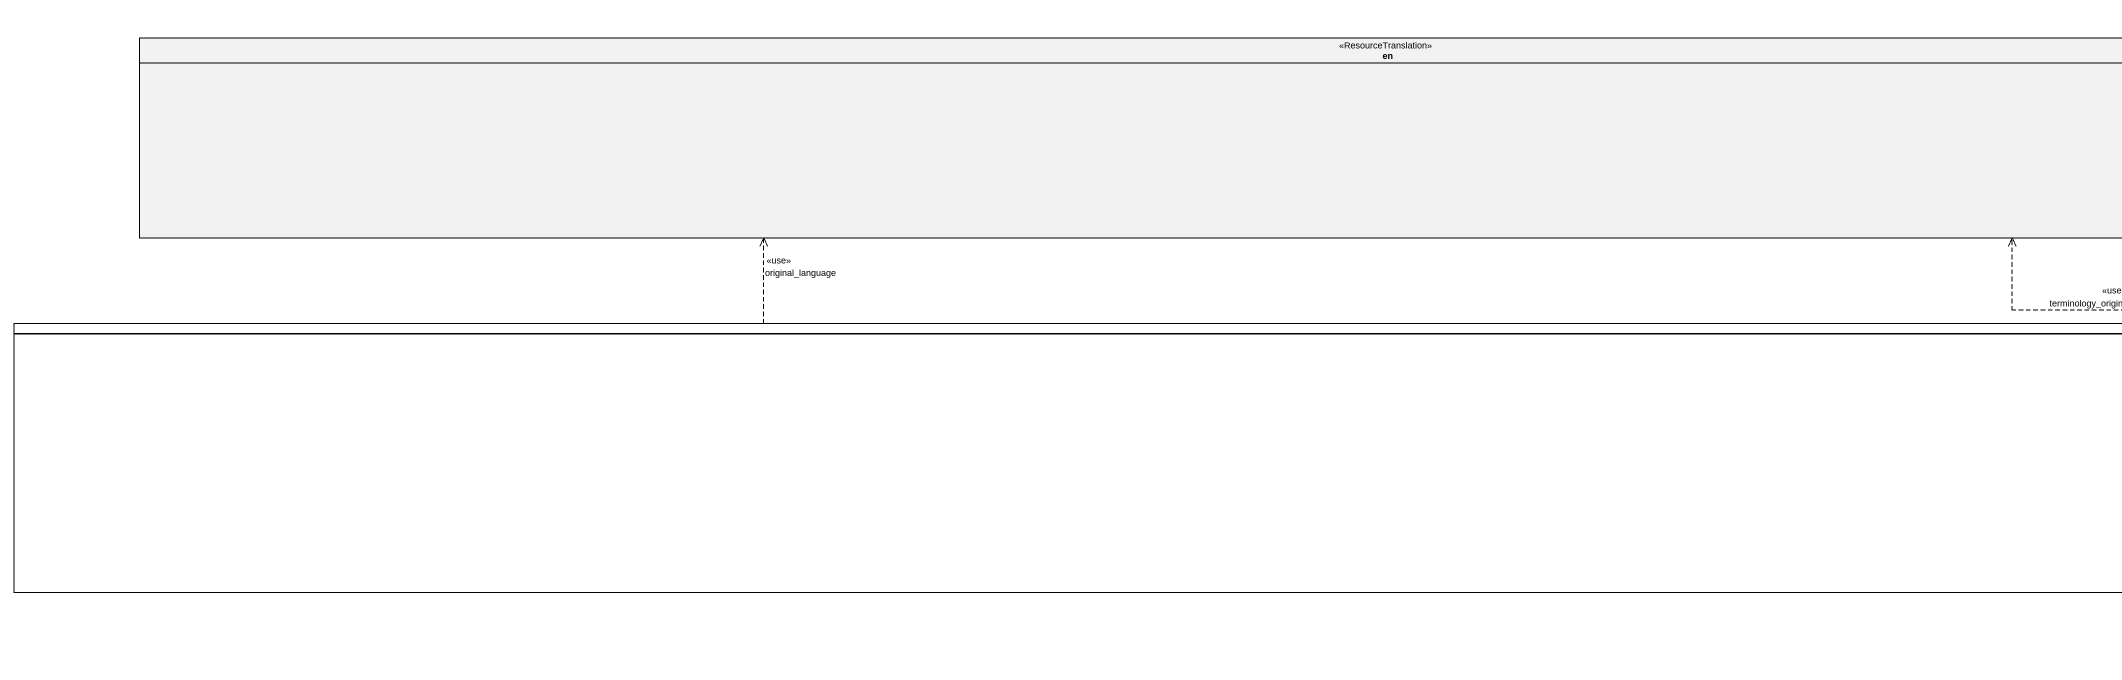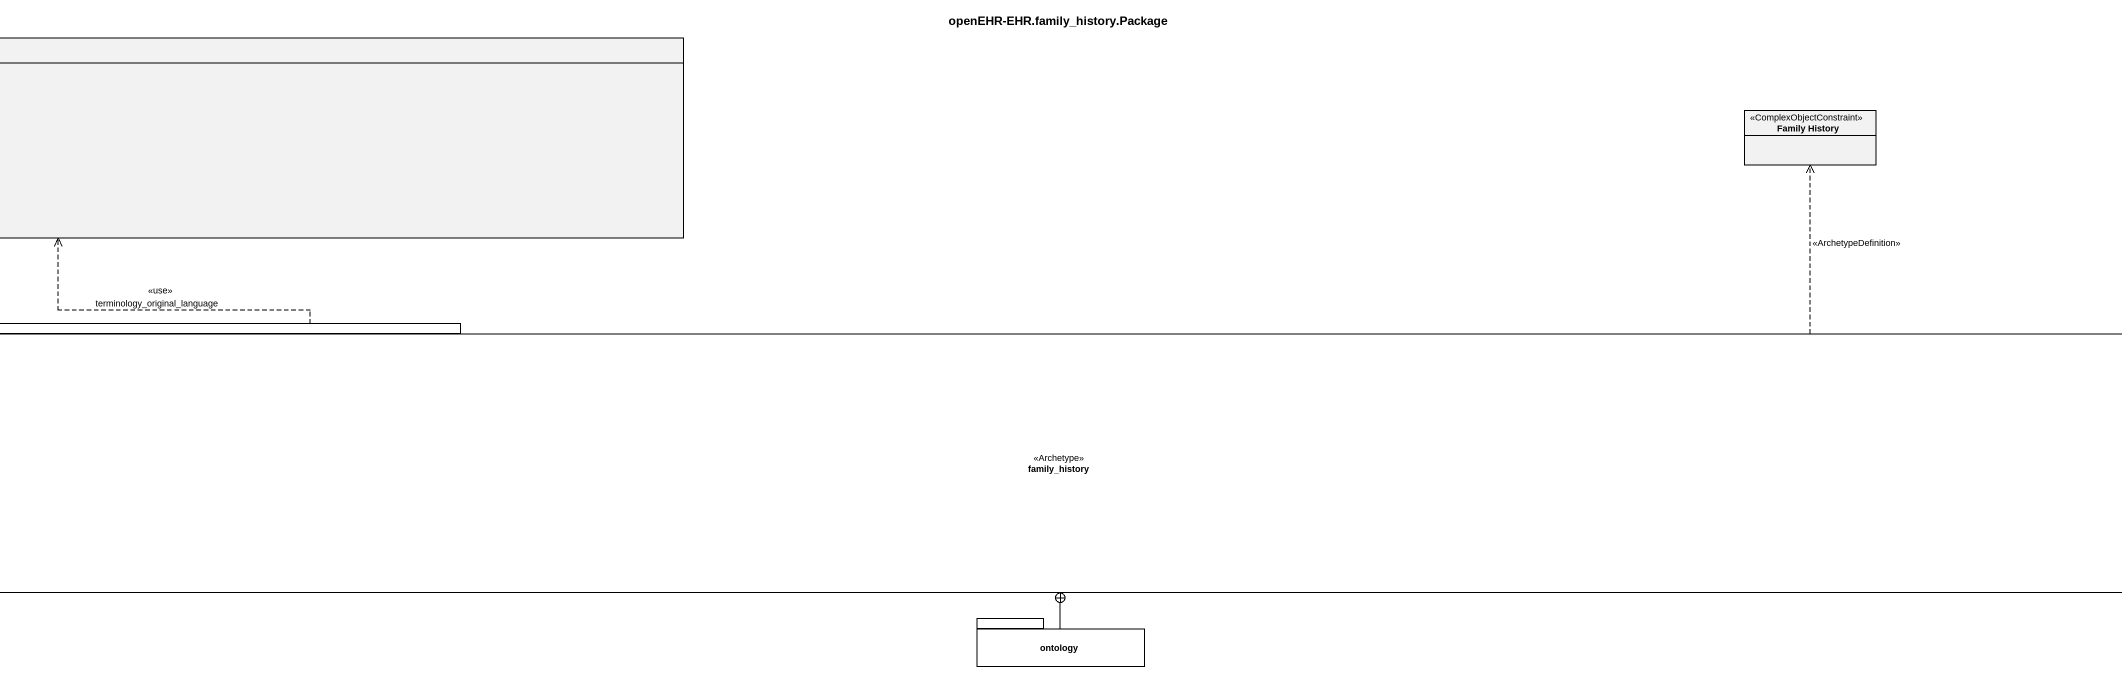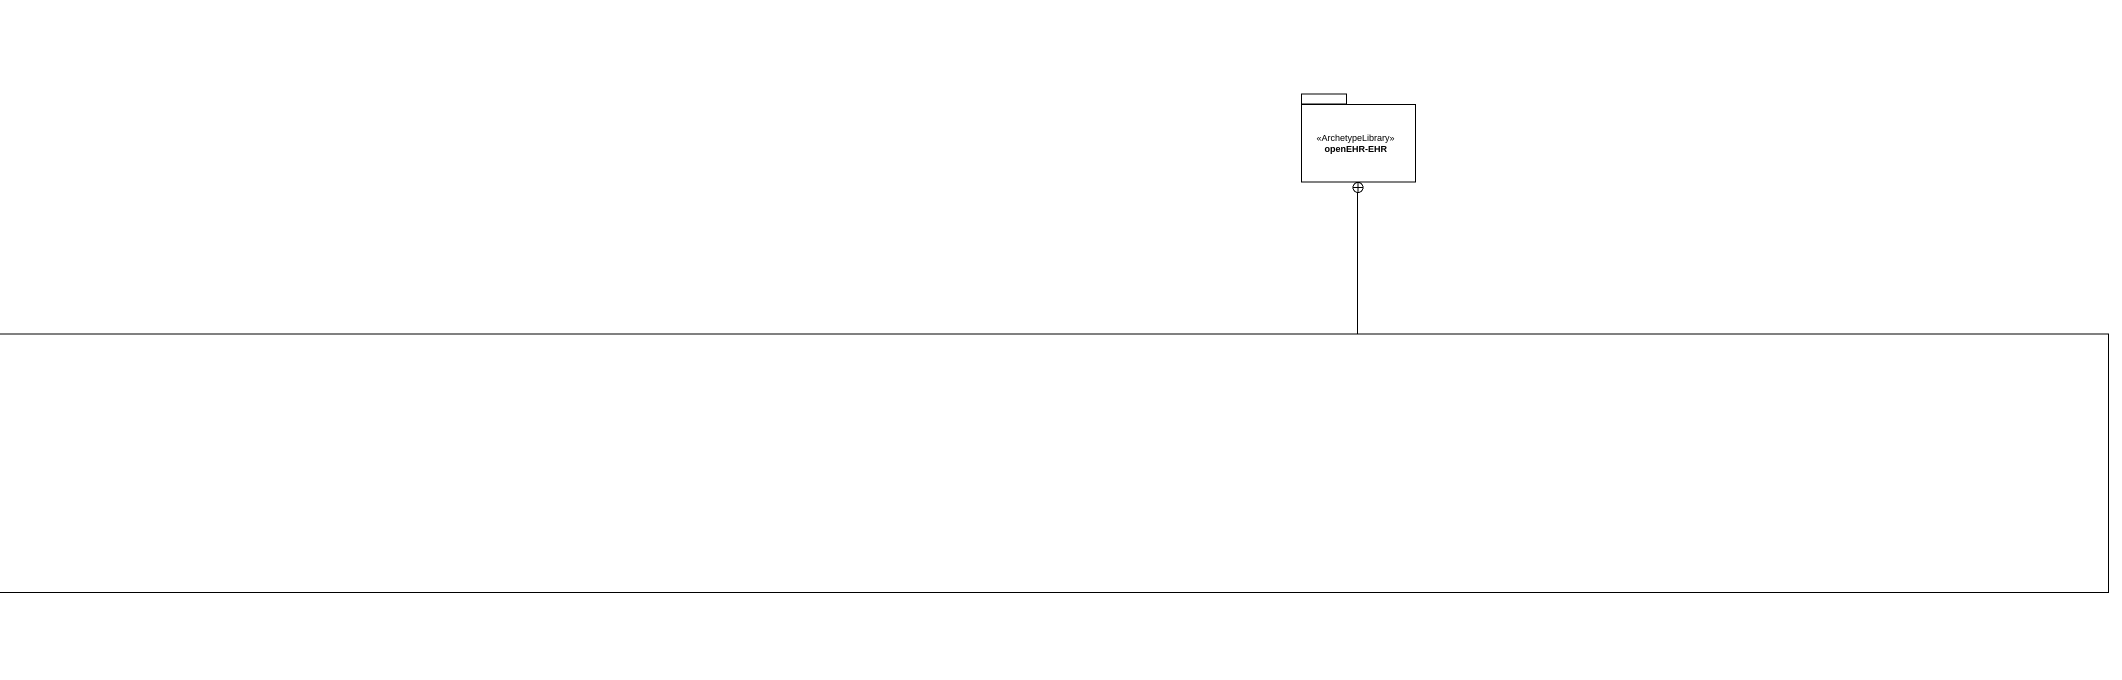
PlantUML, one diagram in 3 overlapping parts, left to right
@startuml
title openEHR-EHR.family_history.Package
hide circle
hide empty members
enum en <<ResourceTranslation>>
class "Family History" as Family_History <<ComplexObjectConstraint>>
package "openEHR-EHR" as openEHR_EHR <<ArchetypeLibrary>> {
}
package family_history <<Archetype>> {
}
package ontology {
}
family_history .left.> en : <<use>>\noriginal_language
family_history .left.> en : <<use>>\nterminology_original_language
family_history .right.> Family_History : <<ArchetypeDefinition>>
family_history -right-+ openEHR_EHR
ontology -up-+ family_history
@enduml
